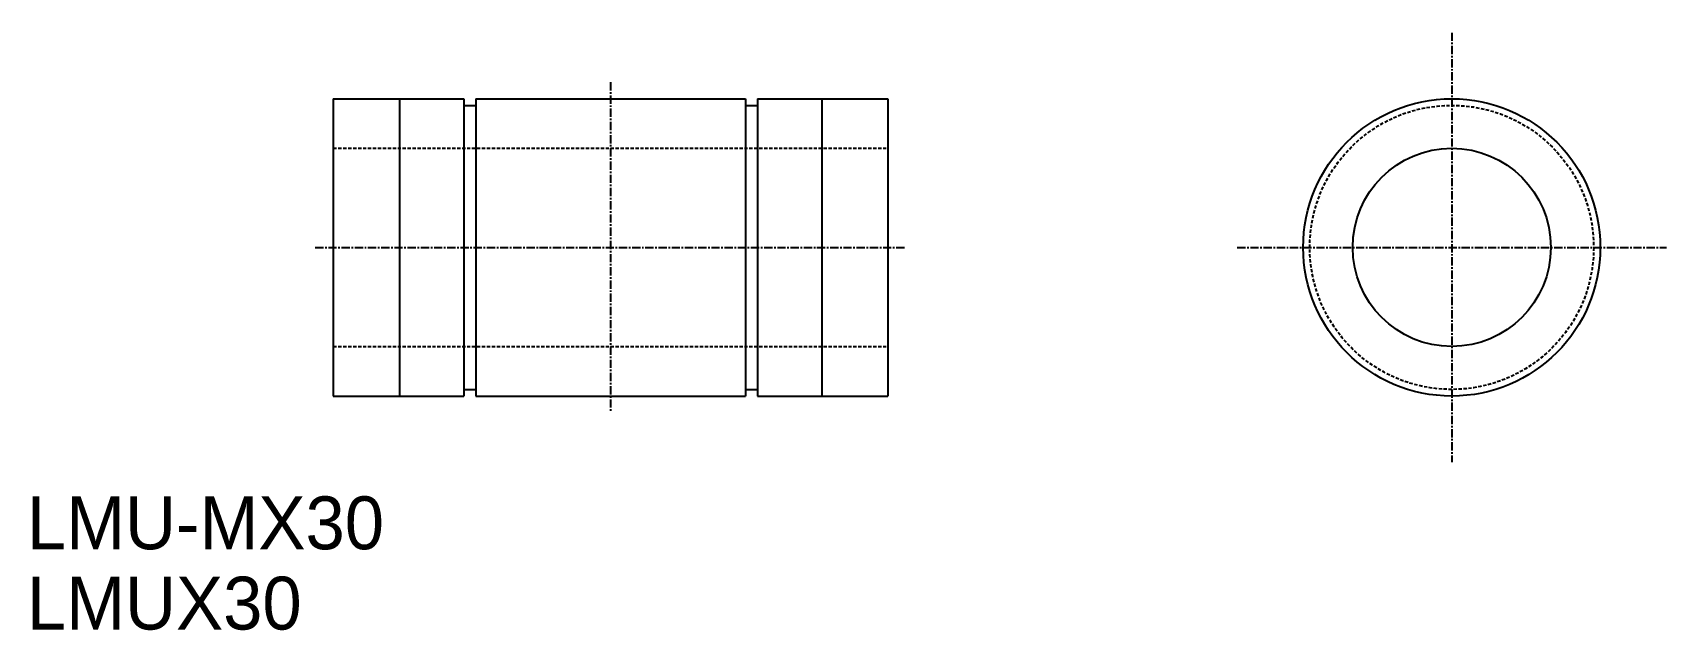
# Model space of a CAD drawing. Extents: x 150 to 397, y 150 to 240.
import ezdxf

# ---------------------------------------------------------------- set-up
doc = ezdxf.new("R2010")
doc.units = 0
doc.linetypes.add('CENTER', pattern=[2, 1.25, -0.25, 0.25, -0.25])
doc.linetypes.add('DASHED', pattern=[0.75, 0.5, -0.25])
doc.layers.get('0').update_dxf_attribs({"linetype": 'CONTINUOUS'})
doc.layers.add('CENTER', color=1, linetype='CENTER')

msp = doc.modelspace()

# ---------------------------------------------------------------- linework, layer by layer
at = {"color": 7, "linetype": 'CONTINUOUS'}
for p, q in [((195.5, 230.05), (215.25, 230.05)), ((195.5, 230.05), (195.5, 185.05)), ((205.5, 230.05), (205.5, 185.05)), ((215.25, 230.05), (215.25, 185.05)), ((215.25, 229.05), (217.1, 229.05)), ((217.1, 230.05), (257.9, 230.05)), ((217.1, 230.05), (217.1, 185.05)), ((257.9, 230.05), (257.9, 185.05)), ((257.9, 229.05), (259.75, 229.05)), ((259.75, 230.05), (279.5, 230.05)), ((259.75, 230.05), (259.75, 185.05)), ((269.5, 230.05), (269.5, 185.05)), ((279.5, 230.05), (279.5, 185.05)), ((215.25, 186.05), (217.1, 186.05)), ((257.9, 186.05), (259.75, 186.05)), ((195.5, 185.05), (215.25, 185.05)), ((217.1, 185.05), (257.9, 185.05)), ((259.75, 185.05), (279.5, 185.05))]:
    msp.add_line(p, q, dxfattribs=at)
at = {"color": 3, "linetype": 'DASHED'}
for p, q in [((195.5, 222.55), (279.5, 222.55)), ((195.5, 192.55), (279.5, 192.55))]:
    msp.add_line(p, q, dxfattribs=at)
at = {"color": 7, "linetype": 'CONTINUOUS'}
for radius in [22.5, 15]:
    msp.add_circle((364.88, 207.55), radius, dxfattribs=at)
at = {"color": 3, "linetype": 'DASHED'}
msp.add_circle((364.88, 207.55), 21.5, dxfattribs=at)
at = {"layer": 'CENTER', "color": 1, "linetype": 'CENTER'}
for p, q in [((364.88, 240.05), (364.88, 175.05)), ((237.5, 232.55), (237.5, 182.55)), ((192.75, 207.55), (282.25, 207.55)), ((332.38, 207.55), (397.38, 207.55))]:
    msp.add_line(p, q, dxfattribs=at)

# ---------------------------------------------------------------- texts
at = {"color": 7, "linetype": 'CONTINUOUS'}
for s, p in [('LMU-MX30', (149.09, 161.86)), ('LMUX30', (149.09, 149.71))]:
    msp.add_text(s, height=8, dxfattribs=at).set_placement(p)

doc.saveas('drawing.dxf')
